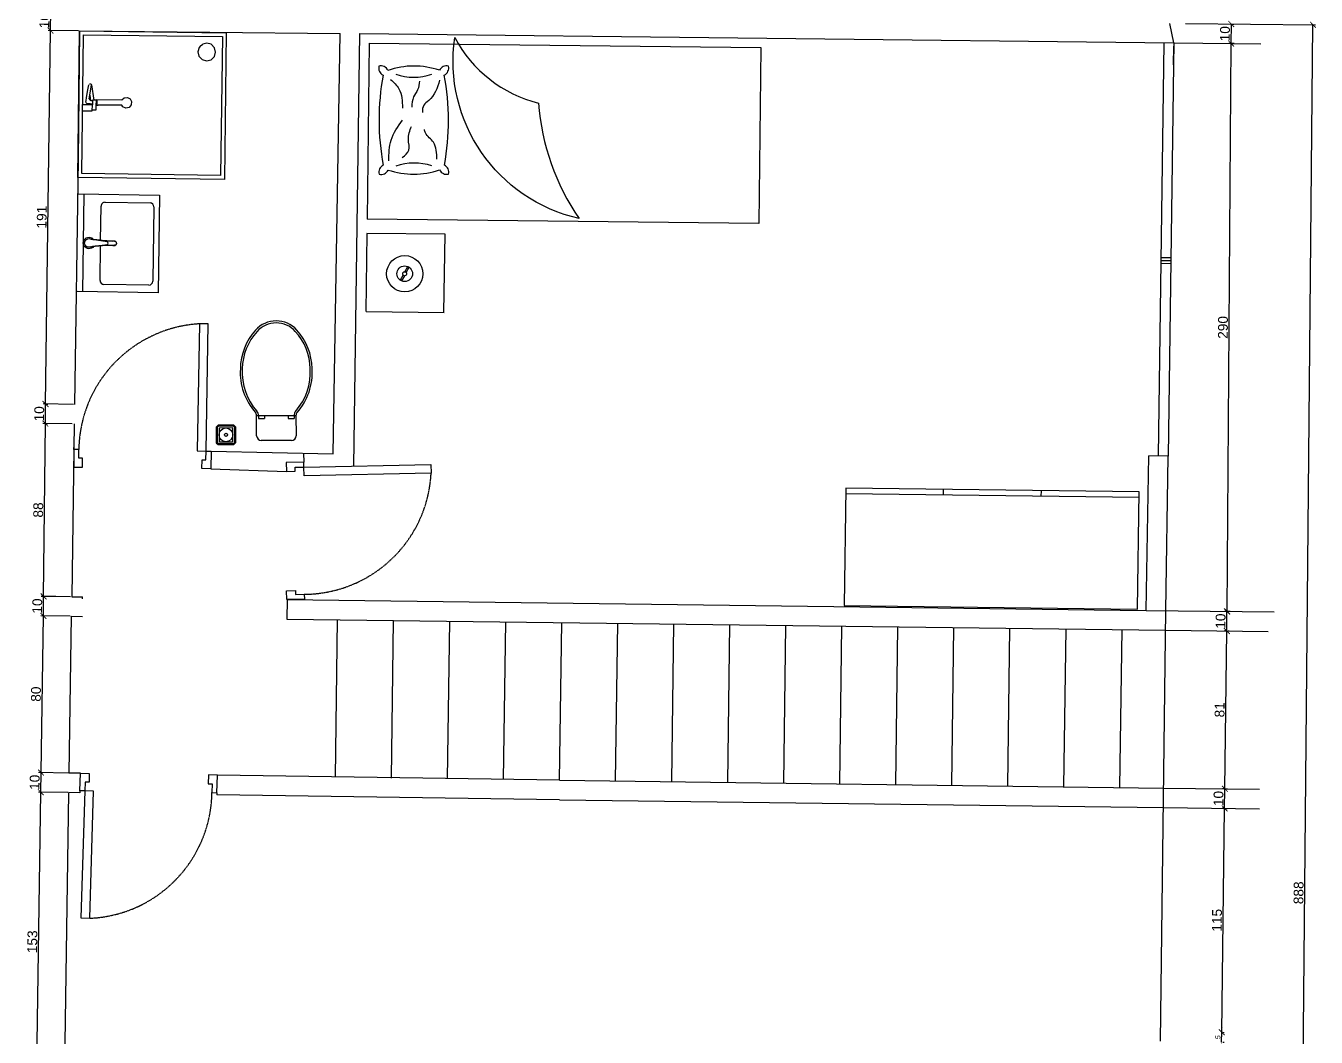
# Model space of a CAD drawing. Header units: millimetres. Extents: x 6031 to 12008, y 2 to 5193.
# Drawn here: x 6715 to 7375, y 1414 to 1932 of the extents above; entities that cross this region are included whole.
import ezdxf

# ---------------------------------------------------------------- set-up
doc = ezdxf.new("R2010")
doc.units = ezdxf.units.MM
doc.linetypes.add('HIDDEN', pattern=[0.375, 0.25, -0.125])
for name, color, linetype in [('A-DOOR-FULL', 3, 'Continuous'), ('A-FLOOR-STRS', 3, 'Continuous'), ('A-FURN', 9, 'Continuous'), ('A-GLAZ-FULL', 4, 'Continuous'), ('A-WALL-FULL-EXTR', 1, 'Continuous'), ('A-WALL-FULL-INTR', 2, 'Continuous'), ('QUOTE', 5, 'Continuous')]:
    doc.layers.add(name, color=color, linetype=linetype)
doc.styles.get("Standard").update_dxf_attribs({"font": 'arial.ttf'})
doc.dimstyles.new('ISO-25', dxfattribs={"dimtxt": 2.5, "dimasz": 2.5, "dimexe": 1.25, "dimexo": 0.625, "dimtad": 1, "dimtxsty": 'Standard', "dimcen": 2.5, "dimadec": 0, "dimazin": 0, "dimtfac": 1, "dimtmove": 0, "dimatfit": 3, "dimfxl": 1, "dimarcsym": 0})

# ---------------------------------------------------------------- blocks, each defined once
blk = doc.blocks.new('_ArchTick')
at = {"color": 0, "linetype": 'ByBlock', "const_width": 0.15}
blk.add_lwpolyline([(-0.5, -0.5), (0.5, 0.5)], dxfattribs=at)
blk = doc.blocks.new('*D54')
at = {"layer": 'Defpoints', "color": 0, "transparency": 16777216}
for p in [(7307.69, 1932.69), (7373.5, 1932.08), (7299.37, 1044.77)]:
    blk.add_point(p, dxfattribs=at)
at = {"layer": 'QUOTE', "color": 0, "lineweight": -2, "transparency": 16777216}
for p, q in [((7308.31, 1932.69), (7374.75, 1932.06)), ((7365.18, 1044.15), (7373.5, 1932.08)), ((7300, 1044.76), (7366.43, 1044.14))]:
    blk.add_line(p, q, dxfattribs=at)
at = {"layer": 'QUOTE', "color": 0, "lineweight": -2, "transparency": 16777216, "xscale": 3, "yscale": 3, "zscale": 3}
for p, rotation in [((7373.5, 1932.08), 89.46328671885087), ((7365.18, 1044.15), 269.4632867188508)]:
    blk.add_blockref('_ArchTick', p, dxfattribs=dict(at, rotation=rotation))
at = {"layer": 'QUOTE', "color": 0, "transparency": 16777216, "insert": (7366.16, 1488.14), "char_height": 5, "attachment_point": 5, "rotation": 89.46329}
blk.add_mtext('888', dxfattribs=at)
blk = doc.blocks.new('*D56')
at = {"layer": 'Defpoints', "color": 0, "transparency": 16777216}
for p in [(7329.47, 1622.05), (7329.47, 1622.05), (7328.44, 1541.32)]:
    blk.add_point(p, dxfattribs=at)
at = {"layer": 'QUOTE', "color": 0, "lineweight": -2, "transparency": 16777216}
for p, q in [((7328.44, 1541.32), (7329.47, 1622.05)), ((7330.09, 1622.04), (7330.72, 1622.03)), ((7329.07, 1541.31), (7329.69, 1541.3))]:
    blk.add_line(p, q, dxfattribs=at)
at = {"layer": 'QUOTE', "color": 0, "lineweight": -2, "transparency": 16777216, "xscale": 3, "yscale": 3, "zscale": 3}
for p, rotation in [((7329.47, 1622.05), 89.27285870952045), ((7328.44, 1541.32), 269.2728587095204)]:
    blk.add_blockref('_ArchTick', p, dxfattribs=dict(at, rotation=rotation))
at = {"layer": 'QUOTE', "color": 0, "transparency": 16777216, "insert": (7325.78, 1581.72), "char_height": 5, "attachment_point": 5, "rotation": 89.27286}
blk.add_mtext('81', dxfattribs=at)
blk = doc.blocks.new('*D57')
at = {"layer": 'Defpoints', "color": 0, "transparency": 16777216}
for p in [(7331.65, 1922.47), (7333.81, 1922.45), (7331.83, 1632.02)]:
    blk.add_point(p, dxfattribs=at)
at = {"layer": 'QUOTE', "color": 0, "lineweight": -2, "transparency": 16777216}
for p, q in [((7329.67, 1632.04), (7331.65, 1922.47)), ((7333.18, 1922.46), (7330.4, 1922.48)), ((7331.2, 1632.03), (7328.42, 1632.04))]:
    blk.add_line(p, q, dxfattribs=at)
at = {"layer": 'QUOTE', "color": 0, "lineweight": -2, "transparency": 16777216, "xscale": 3, "yscale": 3, "zscale": 3}
for p, rotation in [((7331.65, 1922.47), 89.60945024616079), ((7329.67, 1632.04), 269.6094502461607)]:
    blk.add_blockref('_ArchTick', p, dxfattribs=dict(at, rotation=rotation))
at = {"layer": 'QUOTE', "color": 0, "transparency": 16777216, "insert": (7327.48, 1777.27), "char_height": 5, "attachment_point": 5, "rotation": 89.60945}
blk.add_mtext('290', dxfattribs=at)
blk = doc.blocks.new('*D65')
at = {"layer": 'Defpoints', "color": 0, "transparency": 16777216}
for p in [(7328.44, 1541.32), (7328.44, 1541.32), (7328.31, 1531.32)]:
    blk.add_point(p, dxfattribs=at)
at = {"layer": 'QUOTE', "color": 0, "lineweight": -2, "transparency": 16777216}
for p, q in [((7327.82, 1541.32), (7327.19, 1541.33)), ((7328.31, 1531.32), (7328.44, 1541.32)), ((7327.69, 1531.33), (7327.06, 1531.34))]:
    blk.add_line(p, q, dxfattribs=at)
at = {"layer": 'QUOTE', "color": 0, "lineweight": -2, "transparency": 16777216, "xscale": 3, "yscale": 3, "zscale": 3}
for p, rotation in [((7328.44, 1541.32), 89.25264080126458), ((7328.31, 1531.32), 269.2526408012646)]:
    blk.add_blockref('_ArchTick', p, dxfattribs=dict(at, rotation=rotation))
at = {"layer": 'QUOTE', "color": 0, "transparency": 16777216, "insert": (7325.2, 1536.36), "char_height": 5, "attachment_point": 5, "rotation": 89.25264}
blk.add_mtext('10', dxfattribs=at)
blk = doc.blocks.new('*D66')
at = {"layer": 'Defpoints', "color": 0, "transparency": 16777216}
for p in [(7329.5, 1632.04), (7329.53, 1632.04), (7329.47, 1622.05)]:
    blk.add_point(p, dxfattribs=at)
at = {"layer": 'QUOTE', "color": 0, "lineweight": -2, "transparency": 16777216}
for p, q in [((7328.91, 1632.04), (7328.25, 1632.05)), ((7329.43, 1622.05), (7329.5, 1632.04)), ((7328.84, 1622.05), (7328.18, 1622.06))]:
    blk.add_line(p, q, dxfattribs=at)
at = {"layer": 'QUOTE', "color": 0, "lineweight": -2, "transparency": 16777216, "xscale": 3, "yscale": 3, "zscale": 3}
for p, rotation in [((7329.5, 1632.04), 89.60360935976553), ((7329.43, 1622.05), 269.6036093597655)]:
    blk.add_blockref('_ArchTick', p, dxfattribs=dict(at, rotation=rotation))
at = {"layer": 'QUOTE', "color": 0, "transparency": 16777216, "insert": (7326.29, 1627.07), "char_height": 5, "attachment_point": 5, "rotation": 89.60361}
blk.add_mtext('10', dxfattribs=at)
blk = doc.blocks.new('*D78')
at = {"layer": 'Defpoints', "color": 0, "transparency": 16777216}
for p in [(7331.76, 1932.43), (7331.76, 1932.43), (7331.65, 1922.47)]:
    blk.add_point(p, dxfattribs=at)
at = {"layer": 'QUOTE', "color": 0, "lineweight": -2, "transparency": 16777216}
for p, q in [((7331.65, 1922.47), (7331.76, 1932.43)), ((7332.38, 1932.42), (7333.01, 1932.41)), ((7332.27, 1922.46), (7332.9, 1922.46))]:
    blk.add_line(p, q, dxfattribs=at)
at = {"layer": 'QUOTE', "color": 0, "lineweight": -2, "transparency": 16777216, "xscale": 3, "yscale": 3, "zscale": 3}
for p, rotation in [((7331.76, 1932.43), 89.3660590342947), ((7331.65, 1922.47), 269.3660590342947)]:
    blk.add_blockref('_ArchTick', p, dxfattribs=dict(at, rotation=rotation))
at = {"layer": 'QUOTE', "color": 0, "transparency": 16777216, "insert": (7328.52, 1927.48), "char_height": 5, "attachment_point": 5, "rotation": 89.36606}
blk.add_mtext('10', dxfattribs=at)
blk = doc.blocks.new('*D69')
at = {"color": 0, "lineweight": -2, "transparency": 16777216}
for p, q in [((7326.85, 1419.29), (7326.88, 1421.79)), ((7326.75, 1411.79), (7326.82, 1416.79)), ((7327.44, 1416.79), (7328.07, 1416.78)), ((7326.72, 1409.29), (7326.69, 1406.79)), ((7327.38, 1411.79), (7328, 1411.78))]:
    blk.add_line(p, q, dxfattribs=at)
at = {"color": 0, "transparency": 16777216}
for points in [[(7326.43, 1419.3), (7327.26, 1419.29), (7326.82, 1416.79)], [(7326.3, 1409.3), (7327.14, 1409.29), (7326.75, 1411.79)]]:
    blk.add_solid(points, dxfattribs=at)
at = {"layer": 'Defpoints', "color": 0, "transparency": 16777216}
for p in [(7326.82, 1416.79), (7326.82, 1416.79), (7326.75, 1411.79)]:
    blk.add_point(p, dxfattribs=at)
at = {"color": 0, "transparency": 16777216, "insert": (7324.89, 1414.32), "char_height": 2.5, "attachment_point": 5, "rotation": 89.26368}
blk.add_mtext('5', dxfattribs=at)
blk = doc.blocks.new('*D80')
at = {"layer": 'Defpoints', "color": 0, "transparency": 16777216}
for p in [(7328.27, 1531.32), (7328.31, 1531.32), (7326.82, 1416.79)]:
    blk.add_point(p, dxfattribs=at)
at = {"layer": 'QUOTE', "color": 0, "lineweight": -2, "transparency": 16777216}
for p, q in [((7326.86, 1416.79), (7328.31, 1531.32)), ((7328.9, 1531.31), (7329.56, 1531.3)), ((7327.44, 1416.79), (7328.11, 1416.78))]:
    blk.add_line(p, q, dxfattribs=at)
at = {"layer": 'QUOTE', "color": 0, "lineweight": -2, "transparency": 16777216, "xscale": 3, "yscale": 3, "zscale": 3}
for p, rotation in [((7328.31, 1531.32), 89.2722936814416), ((7326.86, 1416.79), 269.2722936814416)]:
    blk.add_blockref('_ArchTick', p, dxfattribs=dict(at, rotation=rotation))
at = {"layer": 'QUOTE', "color": 0, "transparency": 16777216, "insert": (7324.41, 1474.1), "char_height": 5, "attachment_point": 5, "rotation": 89.27229}
blk.add_mtext('115', dxfattribs=at)
blk = doc.blocks.new('*D84')
at = {"layer": 'Defpoints', "color": 0, "transparency": 16777216}
for p in [(6722.95, 1539.6), (6737.37, 1539.39), (6735.13, 1386.25)]:
    blk.add_point(p, dxfattribs=at)
at = {"layer": 'QUOTE', "color": 0, "lineweight": -2, "transparency": 16777216}
for p, q in [((6720.72, 1386.46), (6722.95, 1539.6)), ((6736.74, 1539.39), (6721.7, 1539.61)), ((6734.51, 1386.26), (6719.47, 1386.48))]:
    blk.add_line(p, q, dxfattribs=at)
at = {"layer": 'QUOTE', "color": 0, "lineweight": -2, "transparency": 16777216, "xscale": 3, "yscale": 3, "zscale": 3}
for p, rotation in [((6722.95, 1539.6), 89.16380775792747), ((6720.72, 1386.46), 269.1638077579275)]:
    blk.add_blockref('_ArchTick', p, dxfattribs=dict(at, rotation=rotation))
at = {"layer": 'QUOTE', "color": 0, "transparency": 16777216, "insert": (6718.66, 1463.08), "char_height": 5, "attachment_point": 5, "rotation": 89.16381}
blk.add_mtext('153', dxfattribs=at)
blk = doc.blocks.new('*D85')
at = {"layer": 'Defpoints', "color": 0, "transparency": 16777216}
for p in [(6723.1, 1549.59), (6737.51, 1549.38), (6737.37, 1539.39)]:
    blk.add_point(p, dxfattribs=at)
at = {"layer": 'QUOTE', "color": 0, "lineweight": -2, "transparency": 16777216}
for p, q in [((6736.89, 1549.39), (6721.85, 1549.61)), ((6722.95, 1539.59), (6723.1, 1549.59)), ((6736.74, 1539.39), (6721.7, 1539.61))]:
    blk.add_line(p, q, dxfattribs=at)
at = {"layer": 'QUOTE', "color": 0, "lineweight": -2, "transparency": 16777216, "xscale": 3, "yscale": 3, "zscale": 3}
for p, rotation in [((6723.1, 1549.59), 89.17028342382612), ((6722.95, 1539.59), 269.1702834238261)]:
    blk.add_blockref('_ArchTick', p, dxfattribs=dict(at, rotation=rotation))
at = {"layer": 'QUOTE', "color": 0, "transparency": 16777216, "insert": (6719.85, 1544.64), "char_height": 5, "attachment_point": 5, "rotation": 89.17028}
blk.add_mtext('10', dxfattribs=at)
blk = doc.blocks.new('*D86')
at = {"layer": 'Defpoints', "color": 0, "transparency": 16777216}
for p in [(6724.27, 1629.76), (6738.68, 1629.55), (6737.51, 1549.38)]:
    blk.add_point(p, dxfattribs=at)
at = {"layer": 'QUOTE', "color": 0, "lineweight": -2, "transparency": 16777216}
for p, q in [((6738.05, 1629.56), (6723.02, 1629.78)), ((6723.1, 1549.59), (6724.27, 1629.76)), ((6736.88, 1549.39), (6721.85, 1549.61))]:
    blk.add_line(p, q, dxfattribs=at)
at = {"layer": 'QUOTE', "color": 0, "lineweight": -2, "transparency": 16777216, "xscale": 3, "yscale": 3, "zscale": 3}
for p, rotation in [((6724.27, 1629.76), 89.1639219648071), ((6723.1, 1549.59), 269.1639219648071)]:
    blk.add_blockref('_ArchTick', p, dxfattribs=dict(at, rotation=rotation))
at = {"layer": 'QUOTE', "color": 0, "transparency": 16777216, "insert": (6720.5, 1589.73), "char_height": 5, "attachment_point": 5, "rotation": 89.16392}
blk.add_mtext('80', dxfattribs=at)
blk = doc.blocks.new('*D87')
at = {"layer": 'Defpoints', "color": 0, "transparency": 16777216}
for p in [(6724.41, 1639.76), (6738.82, 1639.55), (6738.68, 1629.55)]:
    blk.add_point(p, dxfattribs=at)
at = {"layer": 'QUOTE', "color": 0, "lineweight": -2, "transparency": 16777216}
for p, q in [((6738.2, 1639.56), (6723.16, 1639.78)), ((6724.27, 1629.76), (6724.41, 1639.76)), ((6738.05, 1629.56), (6723.02, 1629.78))]:
    blk.add_line(p, q, dxfattribs=at)
at = {"layer": 'QUOTE', "color": 0, "lineweight": -2, "transparency": 16777216, "xscale": 3, "yscale": 3, "zscale": 3}
for p, rotation in [((6724.41, 1639.76), 89.16392196480751), ((6724.27, 1629.76), 269.1639219648075)]:
    blk.add_blockref('_ArchTick', p, dxfattribs=dict(at, rotation=rotation))
at = {"layer": 'QUOTE', "color": 0, "transparency": 16777216, "insert": (6721.16, 1634.81), "char_height": 5, "attachment_point": 5, "rotation": 89.16392}
blk.add_mtext('10', dxfattribs=at)
blk = doc.blocks.new('*D88')
at = {"layer": 'Defpoints', "color": 0, "transparency": 16777216}
for p in [(6725.29, 1728.06), (6739.69, 1727.92), (6738.81, 1639.55)]:
    blk.add_point(p, dxfattribs=at)
at = {"layer": 'QUOTE', "color": 0, "lineweight": -2, "transparency": 16777216}
for p, q in [((6739.06, 1727.93), (6724.04, 1728.08)), ((6724.41, 1639.7), (6725.29, 1728.06)), ((6738.19, 1639.56), (6723.16, 1639.71))]:
    blk.add_line(p, q, dxfattribs=at)
at = {"layer": 'QUOTE', "color": 0, "lineweight": -2, "transparency": 16777216, "xscale": 3, "yscale": 3, "zscale": 3}
for p, rotation in [((6725.29, 1728.06), 89.43106412721687), ((6724.41, 1639.7), 269.4310641272169)]:
    blk.add_blockref('_ArchTick', p, dxfattribs=dict(at, rotation=rotation))
at = {"layer": 'QUOTE', "color": 0, "transparency": 16777216, "insert": (6721.67, 1683.91), "char_height": 5, "attachment_point": 5, "rotation": 89.43106}
blk.add_mtext('88', dxfattribs=at)
blk = doc.blocks.new('*D89')
at = {"layer": 'Defpoints', "color": 0, "transparency": 16777216}
for p in [(6725.39, 1738.06), (6725.39, 1738.06), (6725.29, 1728.06)]:
    blk.add_point(p, dxfattribs=at)
at = {"layer": 'QUOTE', "color": 0, "lineweight": -2, "transparency": 16777216}
for p, q in [((6725.29, 1728.06), (6725.39, 1738.06)), ((6726.01, 1738.05), (6726.64, 1738.05)), ((6725.92, 1728.06), (6726.54, 1728.05))]:
    blk.add_line(p, q, dxfattribs=at)
at = {"layer": 'QUOTE', "color": 0, "lineweight": -2, "transparency": 16777216, "xscale": 3, "yscale": 3, "zscale": 3}
for p, rotation in [((6725.39, 1738.06), 89.43106412721346), ((6725.29, 1728.06), 269.4310641272135)]:
    blk.add_blockref('_ArchTick', p, dxfattribs=dict(at, rotation=rotation))
at = {"layer": 'QUOTE', "color": 0, "transparency": 16777216, "insert": (6722.16, 1733.09), "char_height": 5, "attachment_point": 5, "rotation": 89.43106}
blk.add_mtext('10', dxfattribs=at)
blk = doc.blocks.new('*D90')
at = {"layer": 'Defpoints', "color": 0, "transparency": 16777216}
for p in [(6727.94, 1929.14), (6742.82, 1928.94), (6740.24, 1737.91)]:
    blk.add_point(p, dxfattribs=at)
at = {"layer": 'QUOTE', "color": 0, "lineweight": -2, "transparency": 16777216}
for p, q in [((6725.36, 1738.11), (6727.94, 1929.14)), ((6742.2, 1928.95), (6726.69, 1929.16)), ((6739.61, 1737.92), (6724.11, 1738.13))]:
    blk.add_line(p, q, dxfattribs=at)
at = {"layer": 'QUOTE', "color": 0, "lineweight": -2, "transparency": 16777216, "xscale": 3, "yscale": 3, "zscale": 3}
for p, rotation in [((6727.94, 1929.14), 89.22476055003129), ((6725.36, 1738.11), 269.2247605500314)]:
    blk.add_blockref('_ArchTick', p, dxfattribs=dict(at, rotation=rotation))
at = {"layer": 'QUOTE', "color": 0, "transparency": 16777216, "insert": (6723.47, 1833.67), "char_height": 5, "attachment_point": 5, "rotation": 89.22476}
blk.add_mtext('191', dxfattribs=at)
blk = doc.blocks.new('*D91')
at = {"layer": 'Defpoints', "color": 0, "transparency": 16777216}
for p in [(6728.06, 1939.12), (6742.94, 1938.94), (6742.82, 1928.94)]:
    blk.add_point(p, dxfattribs=at)
at = {"layer": 'QUOTE', "color": 0, "lineweight": -2, "transparency": 16777216}
for p, q in [((6742.31, 1938.95), (6726.81, 1939.13)), ((6727.94, 1929.11), (6728.06, 1939.12)), ((6742.2, 1928.95), (6726.69, 1929.13))]:
    blk.add_line(p, q, dxfattribs=at)
at = {"layer": 'QUOTE', "color": 0, "lineweight": -2, "transparency": 16777216, "xscale": 3, "yscale": 3, "zscale": 3}
for p, rotation in [((6728.06, 1939.12), 89.32816737570413), ((6727.94, 1929.11), 269.3281673757041)]:
    blk.add_blockref('_ArchTick', p, dxfattribs=dict(at, rotation=rotation))
at = {"layer": 'QUOTE', "color": 0, "transparency": 16777216, "insert": (6724.82, 1934.15), "char_height": 5, "attachment_point": 5, "rotation": 89.32817}
blk.add_mtext('10', dxfattribs=at)

msp = doc.modelspace()

# ---------------------------------------------------------------- linework, layer by layer
for p, q in [((6725.389, 1738.06), (6725.389, 1738.06)), ((6810.026, 1714.01), (6872.387, 1712.556)), ((6857.328, 1712.907), (6857.423, 1708.324)), ((6809.871, 1705.011), (6848.518, 1703.639))]:
    msp.add_line(p, q)
at = {"layer": 'A-DOOR-FULL'}
for points in [[(6804.085, 1779.078), (6802.961, 1714.088), (6807.461, 1714.038), (6808.585, 1779.029), (6805.212, 1779.155)], [(6742.384, 1714.864), (6739.884, 1714.892), (6739.775, 1705.893), (6744.275, 1705.843), (6744.33, 1710.401), (6742.33, 1710.423), (6742.385, 1714.923)], [(6807.461, 1714.038), (6810.026, 1714.01), (6809.871, 1705.011), (6805.371, 1705.061), (6805.45, 1709.619), (6807.417, 1709.597), (6807.494, 1714.097)], [(6857.475, 1705.825), (6857.423, 1708.324), (6848.425, 1708.138), (6848.518, 1703.639), (6853.017, 1703.732), (6852.976, 1705.732), (6857.475, 1705.825)], [(6922.554, 1702.669), (6857.568, 1701.326), (6857.475, 1705.825), (6922.461, 1707.168), (6922.554, 1702.669)], [(6857.706, 1640.833), (6857.757, 1638.334), (6848.759, 1638.148), (6848.666, 1642.647), (6853.165, 1642.74), (6853.207, 1640.74), (6857.706, 1640.833)], [(6745.486, 1540.229), (6742.987, 1540.305), (6743.261, 1549.301), (6747.759, 1549.164), (6747.622, 1544.666), (6745.623, 1544.727), (6745.486, 1540.229)], [(6810.472, 1539.367), (6812.971, 1539.292), (6813.245, 1548.287), (6808.747, 1548.424), (6808.61, 1543.926), (6810.609, 1543.865), (6810.472, 1539.367)], [(6748.011, 1475.122), (6749.984, 1540.093), (6745.486, 1540.229), (6743.513, 1475.259), (6748.011, 1475.122)]]:
    msp.add_lwpolyline(points, dxfattribs=at)
at = {"layer": 'A-DOOR-FULL', "linetype": 'HIDDEN'}
for centre, radius, start, end in [((6807.81, 1713.772), 65.435, 92.275846, 179.043183), ((6857.341, 1706.119), 65.304, 270.320384, 356.971637), ((6745.194, 1540.366), 65.304, 272.472285, 359.123537)]:
    msp.add_arc(centre, radius, start, end, dxfattribs=at)
at = {"layer": 'A-FLOOR-STRS', "ltscale": 0.1}
for p, q in [((6873.647, 1547.209), (6874.732, 1627.827)), ((6902.299, 1546.834), (6903.385, 1627.463)), ((6930.952, 1546.46), (6932.037, 1627.099)), ((6959.604, 1546.085), (6960.689, 1626.735)), ((6988.257, 1545.753), (6989.341, 1626.371)), ((7016.909, 1545.378), (7017.994, 1626.007)), ((7045.561, 1545.004), (7046.646, 1625.643)), ((7074.213, 1544.629), (7075.298, 1625.279)), ((7102.865, 1544.283), (7103.95, 1624.915)), ((7131.518, 1543.937), (7132.602, 1624.551)), ((7160.17, 1543.59), (7161.253, 1624.187)), ((7188.822, 1543.244), (7189.905, 1623.823)), ((7217.474, 1542.898), (7218.557, 1623.459)), ((7246.126, 1542.551), (7247.209, 1623.095)), ((7274.778, 1542.205), (7275.861, 1622.731))]:
    msp.add_line(p, q, dxfattribs=at)
at = {"layer": 'A-FURN'}
for p, q in [((6803.88, 1920.384), (6803.301, 1918.229)), ((6804.683, 1921.205), (6803.88, 1920.384)), ((6804.683, 1921.205), (6805.768, 1922.146)), ((6807.839, 1922.653), (6805.768, 1922.146)), ((6810.149, 1922.072), (6807.839, 1922.653)), ((6811.816, 1920.32), (6810.149, 1922.072)), ((6812.297, 1918.033), (6811.816, 1920.32)), ((6890.847, 1922.625), (7091.199, 1920.408)), ((7091.199, 1920.408), (7090.203, 1830.435)), ((6803.301, 1918.229), (6803.822, 1915.942)), ((6803.822, 1915.942), (6805.489, 1914.229)), ((6805.489, 1914.229), (6807.76, 1913.61)), ((6807.76, 1913.61), (6810.046, 1914.17)), ((6810.046, 1914.17), (6811.758, 1915.838)), ((6811.758, 1915.838), (6812.297, 1918.033)), ((6746.918, 1897.986), (6747.441, 1901.258)), ((6747.763, 1894.179), (6748.881, 1901.177)), ((6747.839, 1901.804), (6748.158, 1901.87)), ((6748.158, 1901.87), (6748.457, 1901.824)), ((6748.457, 1901.824), (6748.718, 1901.629)), ((6748.718, 1901.629), (6748.913, 1901.29)), ((6748.913, 1901.29), (6748.915, 1901.289)), ((6748.915, 1901.289), (6750.048, 1893.545)), ((6746.178, 1893.348), (6746.396, 1894.715)), ((6746.396, 1894.715), (6746.918, 1897.986)), ((6747.763, 1894.179), (6747.837, 1893.786)), ((6747.837, 1893.786), (6748.147, 1893.425)), ((6748.064, 1896.065), (6748.4, 1893.355)), ((6751.582, 1893.825), (6751.545, 1891.024)), ((6751.582, 1893.825), (6764.363, 1893.658)), ((6764.363, 1893.658), (6765.549, 1894.692)), ((6765.549, 1894.692), (6767.22, 1894.939)), ((6767.22, 1894.939), (6768.725, 1894.145)), ((6768.725, 1894.145), (6769.414, 1892.773)), ((6744.289, 1888.119), (6749.289, 1888.054)), ((6749.328, 1891.054), (6744.328, 1891.119)), ((6746.052, 1892.501), (6746.178, 1893.348)), ((6746.125, 1892.108), (6746.052, 1892.501)), ((6746.435, 1891.747), (6746.125, 1892.108)), ((6746.897, 1891.62), (6746.435, 1891.747)), ((6748.223, 1891.602), (6746.897, 1891.62)), ((6748.147, 1893.425), (6748.609, 1893.297)), ((6748.223, 1891.602), (6749.335, 1891.588)), ((6748.568, 1891.151), (6748.501, 1891.065)), ((6748.613, 1891.362), (6748.568, 1891.151)), ((6748.574, 1891.598), (6748.613, 1891.362)), ((6748.609, 1893.297), (6749.357, 1893.288)), ((6749.289, 1888.054), (6749.328, 1891.054)), ((6749.295, 1888.554), (6751.295, 1888.528)), ((6749.361, 1893.554), (6749.328, 1891.054)), ((6751.36, 1893.528), (6749.361, 1893.554)), ((6751.295, 1888.528), (6751.321, 1890.528)), ((6751.321, 1890.528), (6751.36, 1893.528)), ((6751.335, 1891.562), (6751.552, 1891.559)), ((6751.357, 1893.261), (6751.574, 1893.259)), ((6751.545, 1891.024), (6752.349, 1891.015)), ((6751.552, 1891.551), (6751.546, 1891.559)), ((6764.327, 1890.858), (6752.349, 1891.015)), ((6764.933, 1890.039), (6764.327, 1890.858)), ((6766.357, 1889.448), (6764.933, 1890.039)), ((6768.062, 1889.796), (6766.357, 1889.448)), ((6769.24, 1891.059), (6768.062, 1889.796)), ((6769.414, 1892.773), (6769.24, 1891.059)), ((6742.303, 1845.553), (6783.719, 1844.939)), ((6745.025, 1845.524), (6744.301, 1795.52)), ((6755.838, 1841.277), (6778.836, 1840.936)), ((6783.719, 1844.939), (6782.995, 1794.945)), ((6753.57, 1821.759), (6753.809, 1839.307)), ((6780.806, 1838.907), (6780.256, 1800.924)), ((7090.203, 1830.435), (6889.793, 1832.652)), ((6753.245, 1801.311), (6753.53, 1819.003)), ((6782.995, 1794.946), (6741.535, 1795.583)), ((6778.228, 1798.963), (6755.216, 1799.282)), ((6833.324, 1732.167), (6853.455, 1732.202)), ((6833.341, 1721.832), (6833.324, 1732.167)), ((6834.324, 1732.169), (6837.324, 1732.174)), ((6834.324, 1732.169), (6834.326, 1730.669)), ((6834.326, 1730.669), (6837.326, 1730.674)), ((6837.324, 1732.174), (6837.326, 1730.674)), ((6849.455, 1732.195), (6849.458, 1730.695)), ((6849.458, 1730.695), (6852.458, 1730.7)), ((6852.455, 1732.2), (6852.458, 1730.7)), ((6853.455, 1732.202), (6853.473, 1721.866)), ((6813.633, 1727.335), (6812.635, 1726.333)), ((6812.635, 1726.333), (6812.648, 1718.333)), ((6813.841, 1726.835), (6813.135, 1726.127)), ((6813.135, 1726.127), (6813.148, 1718.541)), ((6821.633, 1727.348), (6813.633, 1727.335)), ((6821.427, 1726.848), (6813.841, 1726.835)), ((6814.257, 1725.836), (6814.136, 1725.714)), ((6814.136, 1725.714), (6814.147, 1718.957)), ((6821.014, 1725.847), (6814.257, 1725.836)), ((6821.136, 1725.726), (6821.014, 1725.847)), ((6821.147, 1718.969), (6821.136, 1725.726)), ((6822.135, 1726.142), (6821.427, 1726.848)), ((6822.635, 1726.35), (6821.633, 1727.348)), ((6822.148, 1718.556), (6822.135, 1726.142)), ((6822.648, 1718.35), (6822.635, 1726.35)), ((6812.648, 1718.333), (6813.65, 1717.335)), ((6813.148, 1718.541), (6813.856, 1717.835)), ((6813.65, 1717.335), (6821.65, 1717.348)), ((6813.856, 1717.835), (6821.442, 1717.848)), ((6814.147, 1718.957), (6814.269, 1718.836)), ((6814.269, 1718.836), (6821.026, 1718.847)), ((6821.026, 1718.847), (6821.147, 1718.969)), ((6821.442, 1717.848), (6822.148, 1718.556)), ((6821.65, 1717.348), (6822.648, 1718.35)), ((6851.109, 1719.494), (6835.714, 1719.467))]:
    msp.add_line(p, q, dxfattribs=at)
at = {"layer": 'A-FURN', "ltscale": 0.1}
for p, q in [((6890.894, 1922.625), (6889.838, 1832.611)), ((6889.699, 1825.389), (6889.142, 1785.393)), ((6929.71, 1824.937), (6889.712, 1825.379)), ((6929.139, 1784.941), (6929.697, 1824.937)), ((6909.151, 1805.728), (6910.675, 1808.408)), ((6909.846, 1805.332), (6911.371, 1808.013)), ((6908.244, 1804.135), (6906.72, 1801.455)), ((6908.94, 1803.739), (6907.415, 1801.059)), ((6889.27, 1785.391), (6929.267, 1784.949)), ((7134.606, 1695.121), (7133.844, 1635.126)), ((7284.555, 1690.216), (7134.567, 1692.121)), ((7284.593, 1693.216), (7134.606, 1695.121)), ((7184.563, 1691.486), (7184.602, 1694.486)), ((7234.559, 1690.851), (7234.597, 1693.851)), ((7283.831, 1633.221), (7284.593, 1693.216)), ((7133.844, 1635.126), (7283.831, 1633.221))]:
    msp.add_line(p, q, dxfattribs=at)
at = {"layer": 'A-FURN'}
msp.add_lwpolyline([(6742.822, 1928.94), (6817.815, 1927.961), (6816.837, 1852.968), (6741.843, 1853.946), (6742.822, 1928.94)], dxfattribs=at)
msp.add_lwpolyline([(6744.795, 1926.914), (6815.789, 1925.988), (6814.863, 1854.994), (6743.869, 1855.92)], close=True, dxfattribs=at)
msp.add_lwpolyline([(6977.513, 1891.986, 0.1345248), (6998.244, 1832.972, -0.3926322), (6934.677, 1925.511, 0.2144255)], format="xyb", close=True, dxfattribs=at)
at = {"layer": 'A-FURN', "ltscale": 4}
for points in [[(6749.993, 1818.747, -0.2437367), (6747.571, 1817.537, -1), (6747.658, 1823.421, -0.244286), (6750.047, 1822.134)], [(6748.61, 1818.481, -0.1216881), (6747.563, 1818.239, -1), (6747.629, 1822.719, -0.123107), (6748.68, 1822.439)], [(6760.932, 1819.33), (6760.901, 1819.323), (6760.869, 1819.317), (6760.838, 1819.31), (6760.807, 1819.302), (6760.775, 1819.295), (6760.744, 1819.288), (6760.712, 1819.28), (6760.68, 1819.273), (6760.649, 1819.265), (6760.617, 1819.258), (6760.585, 1819.251), (6760.554, 1819.244), (6760.522, 1819.238), (6760.49, 1819.231), (6760.459, 1819.225), (6760.427, 1819.22), (6760.395, 1819.215), (6760.363, 1819.21), (6760.332, 1819.207), (6760.3, 1819.203), (6760.247, 1819.199), (6760.194, 1819.196), (6760.14, 1819.194), (6760.086, 1819.192), (6760.032, 1819.191), (6759.977, 1819.191), (6759.921, 1819.192), (6759.866, 1819.193), (6759.81, 1819.195), (6759.755, 1819.197), (6759.699, 1819.199), (6759.643, 1819.201), (6759.588, 1819.204), (6759.532, 1819.206), (6759.477, 1819.209), (6759.422, 1819.211), (6759.368, 1819.213), (6759.314, 1819.215), (6759.26, 1819.216), (6759.207, 1819.217), (6759.117, 1819.217), (6759.026, 1819.218), (6758.935, 1819.218), (6758.845, 1819.219), (6758.754, 1819.219), (6758.663, 1819.219), (6758.573, 1819.219), (6758.482, 1819.219), (6758.392, 1819.219), (6758.301, 1819.218), (6758.21, 1819.218), (6758.12, 1819.218), (6758.029, 1819.217), (6757.938, 1819.217), (6757.848, 1819.216), (6757.757, 1819.215), (6757.667, 1819.215), (6757.576, 1819.214), (6757.485, 1819.213), (6757.395, 1819.213), (6757.118, 1819.209), (6756.841, 1819.203), (6756.565, 1819.195), (6756.288, 1819.185), (6756.012, 1819.173), (6755.736, 1819.159), (6755.46, 1819.144), (6755.184, 1819.127), (6754.908, 1819.109), (6754.632, 1819.089), (6754.357, 1819.069), (6754.081, 1819.048), (6753.805, 1819.026), (6753.53, 1819.003), (6753.254, 1818.98), (6752.978, 1818.957), (6752.703, 1818.934), (6752.427, 1818.911), (6752.151, 1818.888), (6751.876, 1818.865), (6751.808, 1818.859), (6751.741, 1818.853), (6751.674, 1818.846), (6751.607, 1818.839), (6751.54, 1818.832), (6751.473, 1818.825), (6751.406, 1818.817), (6751.339, 1818.81), (6751.272, 1818.802), (6751.205, 1818.795), (6751.138, 1818.788), (6751.071, 1818.78), (6751.003, 1818.774), (6750.936, 1818.767), (6750.869, 1818.761), (6750.802, 1818.755), (6750.735, 1818.75), (6750.668, 1818.746), (6750.601, 1818.742), (6750.533, 1818.739), (6750.465, 1818.737), (6750.397, 1818.736), (6750.329, 1818.735), (6750.26, 1818.736), (6750.192, 1818.736), (6750.124, 1818.737), (6750.056, 1818.739), (6749.988, 1818.74), (6749.92, 1818.74), (6749.852, 1818.741), (6749.784, 1818.74), (6749.716, 1818.739), (6749.648, 1818.737), (6749.58, 1818.733), (6749.512, 1818.728), (6749.444, 1818.722), (6749.377, 1818.713), (6756.89, 1819.677, 0.7581403), (6756.91, 1820.999), (6749.293, 1822.206), (6749.227, 1822.222), (6749.199, 1822.23), (6749.171, 1822.238), (6749.143, 1822.247), (6749.115, 1822.257), (6749.088, 1822.267), (6749.06, 1822.277), (6749.032, 1822.288), (6749.005, 1822.3), (6748.977, 1822.311), (6748.95, 1822.323), (6748.922, 1822.335), (6748.895, 1822.347), (6748.868, 1822.359), (6748.84, 1822.371), (6748.813, 1822.383), (6748.786, 1822.395), (6748.759, 1822.406), (6748.732, 1822.418), (6748.705, 1822.429), (6748.678, 1822.44)], [(6759.617, 1821.388, -0.1503111), (6760.357, 1821.604, -1), (6760.318, 1818.981, -0.1450626), (6759.607, 1819.203)]]:
    msp.add_lwpolyline(points, format="xyb", dxfattribs=at)
for points in [[(6760.96, 1821.213), (6760.929, 1821.221), (6760.898, 1821.229), (6760.867, 1821.237), (6760.836, 1821.246), (6760.804, 1821.255), (6760.773, 1821.264), (6760.742, 1821.272), (6760.711, 1821.281), (6760.679, 1821.29), (6760.648, 1821.299), (6760.616, 1821.307), (6760.585, 1821.316), (6760.553, 1821.324), (6760.522, 1821.331), (6760.49, 1821.339), (6760.459, 1821.345), (6760.427, 1821.352), (6760.395, 1821.357), (6760.364, 1821.363), (6760.332, 1821.367), (6760.28, 1821.373), (6760.227, 1821.378), (6760.174, 1821.382), (6760.119, 1821.385), (6760.065, 1821.388), (6760.01, 1821.389), (6759.954, 1821.39), (6759.899, 1821.391), (6759.843, 1821.391), (6759.787, 1821.391), (6759.731, 1821.39), (6759.676, 1821.389), (6759.62, 1821.388), (6759.564, 1821.387), (6759.509, 1821.386), (6759.454, 1821.386), (6759.4, 1821.385), (6759.346, 1821.385), (6759.292, 1821.385), (6759.24, 1821.386), (6759.14, 1821.388), (6759.04, 1821.391), (6758.94, 1821.393), (6758.84, 1821.395), (6758.74, 1821.398), (6758.641, 1821.401), (6758.541, 1821.404), (6758.441, 1821.407), (6758.341, 1821.41), (6758.241, 1821.413), (6758.141, 1821.416), (6758.042, 1821.419), (6757.942, 1821.423), (6757.842, 1821.427), (6757.742, 1821.43), (6757.642, 1821.434), (6757.543, 1821.438), (6757.443, 1821.443), (6757.343, 1821.447), (6757.243, 1821.451), (6756.96, 1821.465), (6756.677, 1821.481), (6756.394, 1821.498), (6756.111, 1821.518), (6755.829, 1821.539), (6755.546, 1821.562), (6755.263, 1821.586), (6754.981, 1821.612), (6754.699, 1821.639), (6754.416, 1821.667), (6754.134, 1821.697), (6753.852, 1821.727), (6753.57, 1821.759), (6753.288, 1821.791), (6753.007, 1821.824), (6752.725, 1821.858), (6752.444, 1821.892), (6752.162, 1821.927), (6751.881, 1821.962), (6751.6, 1821.997), (6750.767, 1822.102), (6750.584, 1822.125), (6750.516, 1822.129), (6750.448, 1822.133), (6750.38, 1822.135), (6750.312, 1822.136), (6750.244, 1822.137), (6750.176, 1822.138), (6750.108, 1822.139), (6750.039, 1822.139), (6749.971, 1822.14), (6749.903, 1822.142), (6749.834, 1822.144), (6749.766, 1822.147), (6749.698, 1822.15), (6749.63, 1822.156), (6749.563, 1822.162), (6749.495, 1822.17), (6749.428, 1822.18), (6749.36, 1822.192), (6749.293, 1822.206)], [(6748.584, 1818.473), (6748.614, 1818.483), (6748.643, 1818.493), (6748.672, 1818.503), (6748.702, 1818.513), (6748.731, 1818.524), (6748.76, 1818.535), (6748.79, 1818.546), (6748.819, 1818.558), (6748.848, 1818.569), (6748.878, 1818.58), (6748.907, 1818.591), (6748.936, 1818.602), (6748.966, 1818.612), (6748.995, 1818.623), (6749.025, 1818.633), (6749.055, 1818.642), (6749.084, 1818.651), (6749.114, 1818.66), (6749.144, 1818.668), (6749.174, 1818.676), (6749.241, 1818.691), (6749.309, 1818.703), (6749.377, 1818.713)]]:
    msp.add_lwpolyline(points, dxfattribs=at)
at = {"layer": 'A-FURN', "ltscale": 0.1}
for radius in [9.261, 4, 1]:
    msp.add_circle((6909.045, 1804.734), radius, dxfattribs=at)
at = {"layer": 'A-FURN'}
for radius in [3.5, 0.8]:
    msp.add_circle((6817.641, 1722.342), radius, dxfattribs=at)
at = {"layer": 'A-FURN', "ltscale": 0.2}
for centre, radius, start, end in [((6899.744, 1909.881), 3.996, 165.604946, 244.298245), ((6896.879, 1907.007), 3.996, 25.878355, 104.571653), ((6913.71, 1869.876), 41.066, 71.373547, 108.803053), ((6930.427, 1907.058), 3.996, 75.604946, 154.298245), ((6927.553, 1909.924), 3.996, 295.878355, 14.571653), ((7021.316, 1883.453), 125.401, 169.51176, 190.664839), ((6913.612, 1933.719), 28.506, 251.248142, 288.928457), ((6806.063, 1883.121), 125.401, 349.51176, 10.664839), ((6913.767, 1832.855), 28.506, 71.248142, 108.928457), ((6899.826, 1856.65), 3.996, 115.878355, 194.571653), ((6896.952, 1859.516), 3.996, 255.604946, 334.298245), ((6913.669, 1896.698), 41.066, 251.373547, 288.803053), ((6930.501, 1859.567), 3.996, 205.878355, 284.571653), ((6927.635, 1856.693), 3.996, 345.604946, 64.298245)]:
    msp.add_arc(centre, radius, start, end, dxfattribs=at)
at = {"layer": 'A-FURN'}
for centre, radius, start, end in [((6755.808, 1839.277), 2, 89.150777, 179.150777), ((6778.806, 1838.936), 2, 359.150777, 89.150777), ((6755.245, 1801.282), 2, 179.150777, 269.150777), ((6778.256, 1800.963), 2, 268.887456, 358.887456), ((6855.229, 1755.639), 30.241, 137.923358, 179.013147), ((6855.229, 1755.639), 29.241, 137.923358, 179.013147), ((6843.331, 1766.381), 14.211, 42.27261, 137.923352), ((6843.331, 1766.381), 13.211, 42.27261, 137.923352), ((6831.47, 1755.598), 29.241, 1.182829, 42.272618), ((6831.47, 1755.598), 30.241, 1.182829, 42.272618), ((6855.952, 1754.291), 31.015, 176.545358, 221.516178), ((6855.952, 1754.291), 30.015, 176.545358, 221.516178), ((6830.752, 1754.248), 30.015, 318.679792, 3.650612), ((6830.752, 1754.248), 31.015, 318.679792, 3.650612), ((6830.955, 1732.163), 2.368, 0.098014, 41.516207), ((6830.955, 1732.163), 3.368, 0.098014, 41.516207), ((6855.824, 1732.206), 3.368, 138.679763, 180.097956), ((6855.824, 1732.206), 2.368, 138.679763, 180.097956), ((6835.71, 1721.836), 2.368, 180.097985, 270.097985), ((6851.105, 1721.862), 2.368, 270.097985, 0.097985)]:
    msp.add_arc(centre, radius, start, end, dxfattribs=at)
at = {"layer": 'A-FURN', "ltscale": 0.2}
for points in [[(6901.792, 1904.118), (6906.098, 1899.329), (6907.943, 1889.407)], [(6916.608, 1903.262), (6915.659, 1898.815), (6913.597, 1895.132), (6912.666, 1889.906)], [(6926.902, 1903.676), (6921.31, 1893.263), (6918.76, 1890.908), (6918.155, 1887.139)], [(6900.967, 1862.479), (6902.083, 1873.111), (6907.976, 1883.294)], [(6907.791, 1864.119), (6911.175, 1867.941), (6910.925, 1873.379), (6912.493, 1880.103)], [(6925.551, 1863.24), (6923.709, 1871.945), (6919.719, 1876.773), (6919.123, 1878.468)]]:
    msp.add_spline(points, degree=3, dxfattribs=at)
at = {"layer": 'A-GLAZ-FULL', "ltscale": 0.1}
for p, q in [((7297.296, 1922.859), (7294.382, 1711.587)), ((7302.296, 1922.803), (7302.167, 1911.166)), ((7302.171, 1911.498), (7299.382, 1711.517)), ((7295.762, 1810.07), (7300.758, 1810.008)), ((7295.781, 1811.57), (7300.777, 1811.507)), ((7295.8, 1813.07), (7300.795, 1813.007))]:
    msp.add_line(p, q, dxfattribs=at)
at = {"layer": 'A-WALL-FULL-EXTR'}
for p, q in [((6742.822, 1928.94), (6742.049, 1863.025)), ((6742.049, 1863.025), (6740.237, 1737.913)), ((6740.095, 1727.916), (6738.812, 1639.553))]:
    msp.add_line(p, q, dxfattribs=at)
at = {"layer": 'A-WALL-FULL-EXTR', "ltscale": 0.1}
for p, q in [((6737.506, 1549.384), (6738.676, 1629.554)), ((6735.134, 1386.252), (6737.369, 1539.385))]:
    msp.add_line(p, q, dxfattribs=at)
at = {"layer": 'A-WALL-FULL-INTR', "ltscale": 0.1}
for p, q in [((6742.822, 1928.94), (6876.104, 1927.559)), ((6872.387, 1712.556), (6876.104, 1927.559)), ((6882.949, 1706.351), (6886.034, 1927.608)), ((6886.034, 1927.608), (7302.296, 1922.803)), ((7302.171, 1911.498), (7302.301, 1921.165)), ((6739.884, 1714.892), (6739.919, 1715.891)), ((7288.279, 1632.574), (7289.486, 1711.583)), ((7299.491, 1711.455), (7289.486, 1711.583)), ((7298.277, 1632.321), (7299.491, 1711.455)), ((6738.803, 1639.553), (6744.305, 1639.483)), ((6744.309, 1638.464), (6744.305, 1639.483)), ((6848.759, 1638.157), (7288.279, 1632.574)), ((7295.481, 1412.191), (7298.279, 1632.447)), ((6738.676, 1629.554), (6744.34, 1629.464)), ((6848.775, 1628.157), (7298.152, 1622.448)), ((6743.261, 1549.301), (6737.506, 1549.384)), ((6988.255, 1545.753), (6813.245, 1548.287)), ((6988.255, 1545.753), (7297.171, 1541.723)), ((6742.958, 1539.344), (6737.369, 1539.385)), ((6742.987, 1540.305), (6742.957, 1539.304)), ((6812.971, 1539.292), (6812.941, 1538.291)), ((6988.124, 1535.754), (6812.941, 1538.291)), ((6988.124, 1535.754), (7297.041, 1531.717))]:
    msp.add_line(p, q, dxfattribs=at)
at = {"layer": 'A-WALL-FULL-INTR'}
for p, q in [((7302.296, 1922.803), (7300.372, 1932.773)), ((6849.026, 1638.153), (6848.775, 1628.157))]:
    msp.add_line(p, q, dxfattribs=at)
at = {"layer": 'QUOTE'}
for p, q in [((7302.296, 1922.803), (7346.757, 1922.311)), ((7288.279, 1632.574), (7353.707, 1631.743)), ((7298.152, 1622.448), (7350.545, 1621.782)), ((7297.126, 1541.724), (7346.175, 1541.084)), ((7297.041, 1531.717), (7346.178, 1531.093))]:
    msp.add_line(p, q, dxfattribs=at)

# ---------------------------------------------------------------- dimensions: what is measured, and where the dimension line sits
dim = msp.add_aligned_dim(p1=(7326.751, 1411.794), p2=(7326.816, 1416.794), distance=0, dimstyle='ISO-25')
dim.commit()
dim.dimension.update_dxf_attribs({"geometry": '*D69', "text_midpoint": (7324.887, 1414.319)})
for p1, p2, distance, picture, middle in [((6742.822, 1928.94), (6742.939, 1938.941), 14.882, '*D91', (6724.822, 1934.152)), ((7299.371, 1044.768), (7307.689, 1932.692), -65.81, '*D54', (7366.159, 1488.143)), ((7331.647, 1922.469), (7331.758, 1932.426), 0, '*D78', (7328.525, 1927.483)), ((6740.237, 1737.913), (6742.822, 1928.94), 14.882, '*D90', (6723.471, 1833.67)), ((7331.828, 1632.021), (7333.807, 1922.455), 2.16, '*D57', (7327.48, 1777.274)), ((6725.29, 1728.064), (6725.389, 1738.06), 0, '*D89', (6722.162, 1733.093)), ((6738.812, 1639.553), (6739.69, 1727.921), 14.4, '*D88', (6721.674, 1683.911)), ((6738.676, 1629.554), (6738.822, 1639.553), 14.41, '*D87', (6721.163, 1634.81)), ((6737.506, 1549.384), (6738.676, 1629.554), 14.41, '*D86', (6720.505, 1589.726)), ((7329.466, 1622.05), (7329.535, 1632.037), 0.037, '*D66', (7326.285, 1627.066)), ((6737.369, 1539.385), (6737.513, 1549.384), 14.417, '*D85', (6719.848, 1544.639)), ((6735.134, 1386.252), (6737.369, 1539.385), 14.417, '*D84', (6718.656, 1463.075)), ((7328.311, 1531.32), (7328.441, 1541.315), 0, '*D65', (7325.198, 1536.359)), ((7326.816, 1416.794), (7328.27, 1531.32), -0.04, '*D80', (7324.406, 1474.097))]:
    dim = msp.add_aligned_dim(p1=p1, p2=p2, distance=distance, dimstyle='ISO-25', override={"dimtxt": 5, "dimasz": 3, "dimdec": 0, "dimblk1": 'ArchTick', "dimblk2": 'ArchTick', "dimsah": 1}, dxfattribs=at)
    dim.commit()
    dim.dimension.update_dxf_attribs({"geometry": picture, "text_midpoint": middle})
dim = msp.add_linear_dim(base=(7329.466, 1622.05), p1=(7328.441, 1541.315), p2=(7329.466, 1622.05), angle=89.272859, dimstyle='ISO-25', override={"dimtxt": 5, "dimasz": 3, "dimdec": 0, "dimblk1": 'ArchTick', "dimblk2": 'ArchTick', "dimsah": 1}, dxfattribs=at)
dim.commit()
dim.dimension.update_dxf_attribs({"geometry": '*D56', "text_midpoint": (7328.954, 1581.683), "dimtype": 161})

doc.saveas('drawing.dxf')
